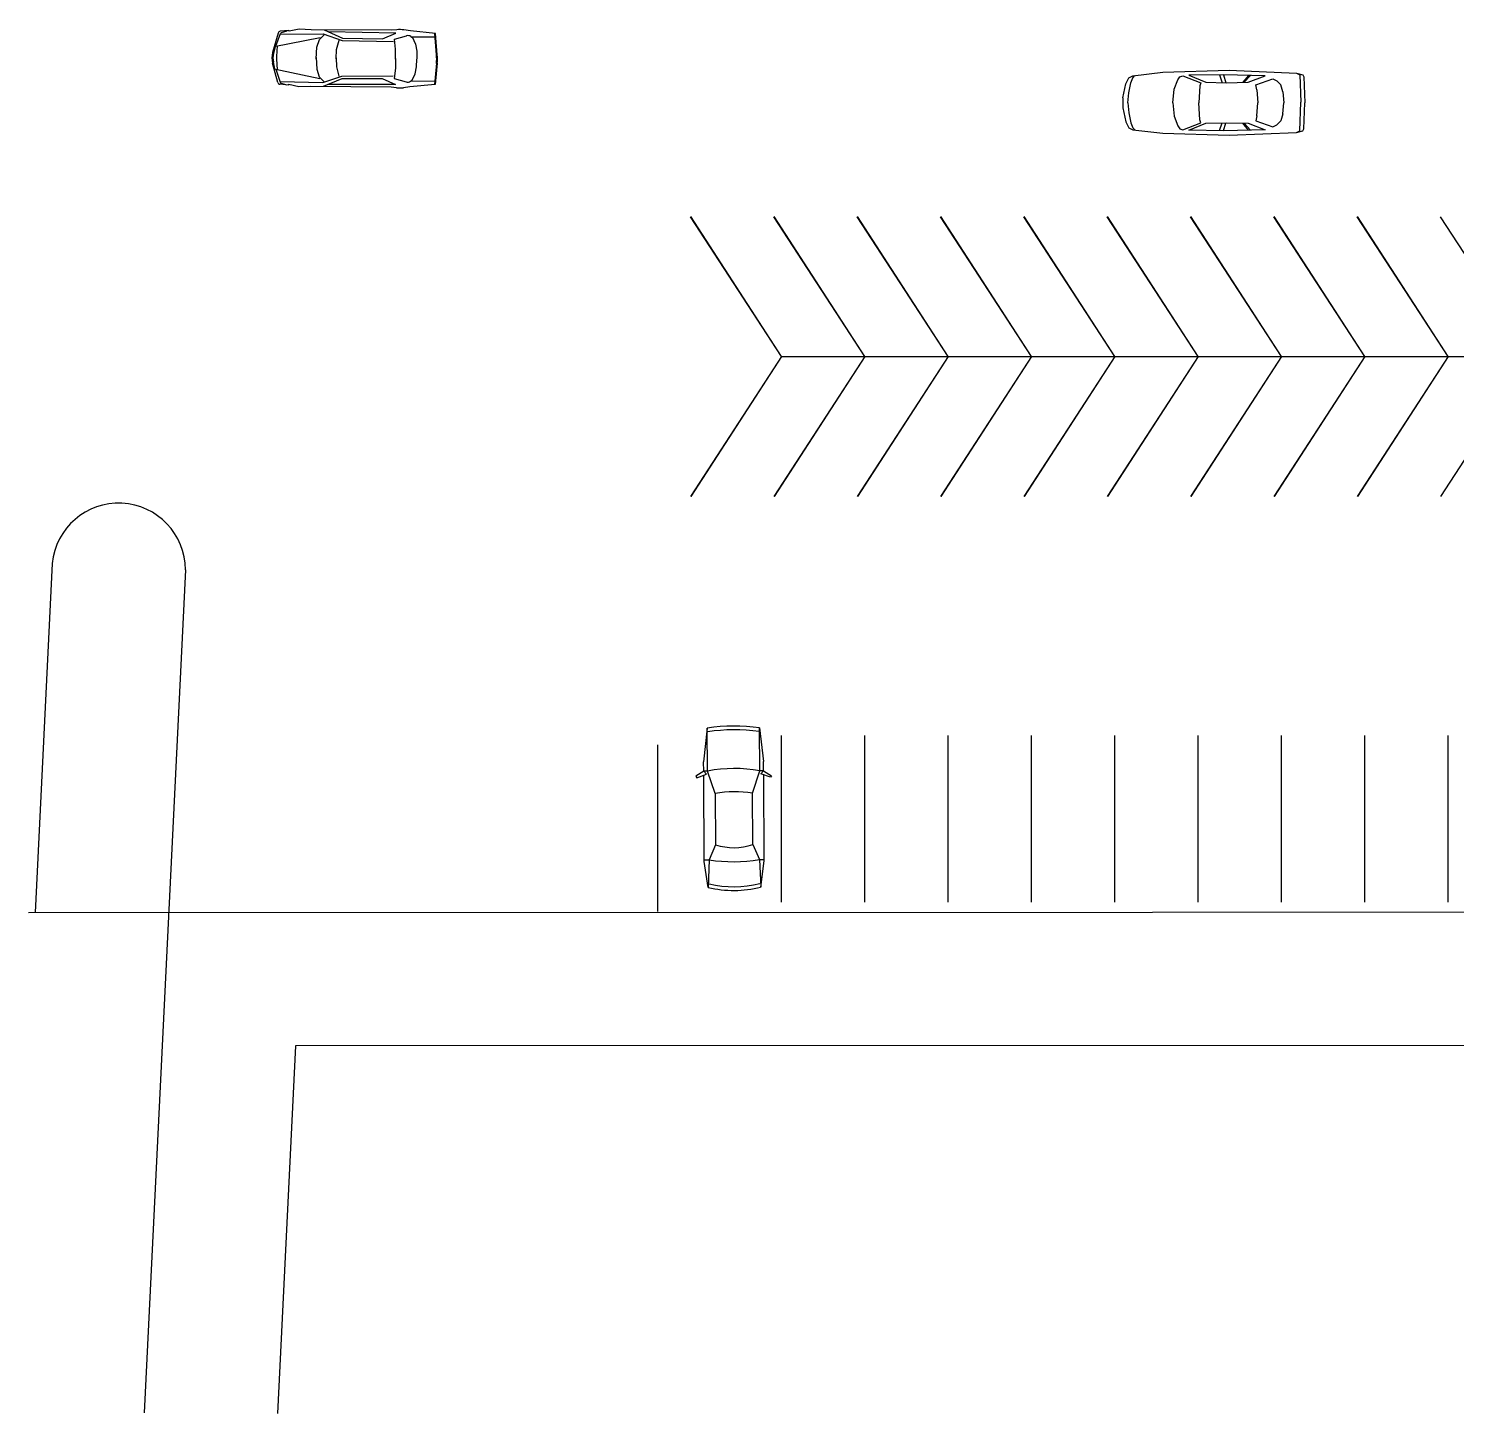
# Model space of a CAD drawing. Header units: millimetres. Extents: x -17017 to 2697, y 1903 to 18260.
# Drawn here: x -16970.699 to -16966.415, y 18233.851 to 18238.005 of the extents above; entities that cross this region are included whole.
import ezdxf

# ---------------------------------------------------------------- set-up
doc = ezdxf.new("R2010")
doc.units = ezdxf.units.MM
for name, color, linetype in [('1', 7, 'Continuous'), ('55', 7, 'Continuous'), ('DIEN HOA', 111, 'Continuous'), ('furn', 7, 'Continuous')]:
    doc.layers.add(name, color=color, linetype=linetype)

# ---------------------------------------------------------------- blocks, each defined once
blk = doc.blocks.new('02PCAR02')
at = {"color": 0, "linetype": 'ByBlock'}
for p, q in [((-173.7, 29.6), (-180, 28)), ((-173.7, 29.6), (-177, 28)), ((-106.5, 32.5), (-173.7, 29.6)), ((-40, 30.5), (-106.5, 32.5)), ((-10, 27), (-40, 30.5)), ((-181, 26), (-182, 0)), ((-180, 28), (-181, 26)), ((-177, 28), (-178, -0.5)), ((-160, 11), (-158, 18)), ((-158, 18), (-154, 22)), ((-150, 24), (-154, 22)), ((-133, 18), (-150, 24)), ((-142.5, 27), (-101, 28)), ((-125.5, 20.5), (-142.5, 27)), ((-134, 13), (-133, 18)), ((-127.8, 27.3), (-121.5, 20.5)), ((-125.8, 27.4), (-120, 20.5)), ((-103.5, 20), (-125.5, 20.5)), ((-83, 20.5), (-103.5, 20)), ((-100.9, 28), (-103, 20)), ((-101, 28), (-66, 27.5)), ((-96.7, 27.9), (-99.5, 20)), ((-66, 27.5), (-83, 20.5)), ((-60, 27), (-78, 20)), ((-78, 20), (-77, 17)), ((-77, 17), (-76, 0)), ((-57, 26), (-60, 27)), ((-55, 23), (-57, 26)), ((-51.5, 13.5), (-55, 23)), ((-10, 25), (-12.2, 27.2)), ((-6, 25), (-10, 27)), ((-8, 20), (-10, 25)), ((-6, 10), (-8, 20)), ((-3, 19), (-6, 25)), ((0, 5), (-3, 19)), ((-181, -26), (-182, 0)), ((-160, 11), (-161, 0)), ((-160, -11), (-161, 0)), ((-134, 13), (-135, 0)), ((-134, -13), (-135, 0)), ((-77, -17), (-76, 0)), ((-50, 0), (-51.5, 13.5)), ((-50, 0), (-51.5, -13.5)), ((-5, 0), (-6, 10)), ((-5, 0), (-6, -10)), ((0, -5), (0, 5)), ((-177, -28), (-178, -0.5)), ((-160, -11), (-158, -18)), ((-134, -13), (-133, -18)), ((-51.5, -13.5), (-55, -23)), ((-6, -10), (-8, -20)), ((0, -5), (-3, -19)), ((-180, -28), (-181, -26)), ((-173.7, -29.6), (-180, -28)), ((-173.7, -29.6), (-177, -28)), ((-158, -18), (-154, -22)), ((-150, -24), (-154, -22)), ((-133, -18), (-150, -24)), ((-125.5, -20.5), (-142.5, -27)), ((-142.5, -27), (-101, -28)), ((-127.8, -27.3), (-121.5, -20.5)), ((-125.8, -27.4), (-120, -20.5)), ((-103.5, -20), (-125.5, -20.5)), ((-83, -20.5), (-103.5, -20)), ((-100.9, -28), (-103, -20)), ((-101, -28), (-66, -27.5)), ((-96.7, -27.9), (-99.5, -20)), ((-66, -27.5), (-83, -20.5)), ((-78, -20), (-77, -17)), ((-60, -27), (-78, -20)), ((-57, -26), (-60, -27)), ((-55, -23), (-57, -26)), ((-10, -27), (-40, -30.5)), ((-10, -25), (-12.2, -27.2)), ((-8, -20), (-10, -25)), ((-6, -25), (-10, -27)), ((-3, -19), (-6, -25)), ((-106.5, -32.5), (-173.7, -29.6)), ((-40, -30.5), (-106.5, -32.5))]:
    blk.add_line(p, q, dxfattribs=at)
blk = doc.blocks.new('A$C634879C8')
at = {"layer": 'DIEN HOA'}
for p, q in [((367, 788), (231, 760)), ((529, 781), (367, 788)), ((1622, 784), (529, 781)), ((705, 780), (955, 671)), ((1695, 792), (1622, 784)), ((1879, 777), (1792, 790)), ((2223, 743), (1879, 777)), ((81, 733), (9, 468)), ((30, 549), (655, 675)), ((53, 553), (114, 728)), ((227, 769), (110, 757)), ((113, 717), (694, 726)), ((129, 743), (203, 763)), ((230, 757), (227, 769)), ((611, 546), (644, 650)), ((644, 650), (712, 720)), ((694, 726), (954, 641)), ((1683, 745), (765, 753)), ((877, 514), (911, 642)), ((954, 641), (1652, 631)), ((955, 671), (1499, 665)), ((1499, 665), (1683, 745)), ((1664, 665), (1828, 710)), ((1680, 525), (1664, 665)), ((1829, 710), (1829, 710)), ((1885, 702), (1907, 687)), ((1903, 695), (2215, 697)), ((1903, 695), (1951, 598)), ((1951, 598), (1968, 502)), ((2237, 455), (2213, 743)), ((2248, 455), (2223, 743)), ((41, 551), (20, 453)), ((64, 413), (73, 558)), ((603, 389), (611, 546)), ((603, 404), (611, 248)), ((872, 391), (877, 514)), ((872, 403), (877, 279)), ((1681, 392), (1680, 525)), ((1681, 401), (1680, 268)), ((1968, 502), (1972, 400)), ((1968, 291), (1972, 393)), ((81, 61), (9, 325)), ((41, 242), (20, 340)), ((30, 244), (655, 118)), ((53, 241), (114, 65)), ((64, 380), (73, 236)), ((611, 248), (644, 144)), ((877, 279), (911, 152)), ((1680, 268), (1664, 129)), ((1903, 98), (1951, 196)), ((1951, 196), (1968, 291)), ((2237, 339), (2213, 51)), ((2248, 339), (2223, 50)), ((227, 24), (110, 36)), ((113, 76), (694, 67)), ((129, 51), (203, 30)), ((230, 37), (227, 24)), ((367, 5), (231, 34)), ((529, 12), (367, 5)), ((1622, 9), (529, 12)), ((644, 144), (712, 74)), ((694, 67), (954, 152)), ((705, 14), (955, 123)), ((1683, 48), (765, 40)), ((954, 152), (1652, 162)), ((955, 123), (1499, 128)), ((1499, 128), (1683, 48)), ((1695, 2), (1622, 9)), ((1664, 129), (1829, 83)), ((1879, 16), (1792, 4)), ((2223, 50), (1879, 16)), ((1885, 92), (1907, 107)), ((1903, 98), (2215, 97))]:
    blk.add_line(p, q, dxfattribs=at)
for centre, radius, start, end in [((1735, 388), 405, 81.9284, 95.6257), ((114, 724), 33.8, 95.8102, 164.6615), ((136, 721), 22.5, 105.4862, 160.7894), ((1847, 645), 67.5, 56.264, 106.8198), ((269, 397), 270, 164.6615, 195.3385), ((284, 397), 270, 167.9052, 192.0948), ((333, 397), 270, 176.4735, 183.5265), ((1565, 397), 675, 355.0592, 4.9408), ((1575, 397), 675, 355.0592, 4.9408), ((114, 70), 33.8, 195.3385, 264.1898), ((136, 73), 22.5, 199.2106, 254.5138), ((1735, 405), 405, 264.3743, 278.0716), ((1847, 148), 67.5, 254.4694, 303.7359)]:
    blk.add_arc(centre, radius, start, end, dxfattribs=at)
blk = doc.blocks.new('A$C08F46832')
at = {"layer": 'DIEN HOA'}
for p, q in [((610, 924), (679, 1032)), ((700, 1018), (651, 885)), ((679, 1032), (700, 1018)), ((26, 873), (483, 924)), ((610, 871), (26, 873)), ((610, 924), (483, 924)), ((651, 885), (610, 924)), ((610, 924), (610, 871)), ((915, 771), (610, 871)), ((1837, 924), (665, 924)), ((1613, 771), (1817, 858)), ((1817, 858), (1817, 924)), ((1817, 858), (2193, 873)), ((2193, 873), (1837, 924)), ((1613, 771), (915, 771)), ((915, 261), (610, 162)), ((915, 261), (1613, 261)), ((1613, 261), (1817, 174)), ((610, 162), (26, 159)), ((26, 159), (483, 109)), ((610, 109), (483, 109)), ((610, 162), (610, 109)), ((651, 147), (610, 109)), ((610, 109), (679, 0)), ((700, 14), (651, 147)), ((1837, 109), (665, 109)), ((679, 0), (700, 14)), ((1817, 174), (2193, 159)), ((1817, 109), (1817, 174)), ((2193, 159), (1837, 109))]:
    blk.add_line(p, q, dxfattribs=at)
for centre, radius, start, end in [((2475, 516), 2475, 171.7153, 188.2847), ((2475, 516), 2424, 171.7153, 188.2847), ((2514, 516), 1937, 169.4503, 190.5497), ((-213, 516), 2058, 350.4375, 9.5625), ((709, 516), 1475, 346.485, 13.515), ((709, 516), 1526, 346.485, 13.515), ((2430, 516), 1537, 170.4468, 189.5532), ((850, 516), 804, 341.5183, 18.4817)]:
    blk.add_arc(centre, radius, start, end, dxfattribs=at)

msp = doc.modelspace()

# ---------------------------------------------------------------- linework, layer by layer
for p, q in [((-16968.4407, 18237.0211), (-16968.7129, 18237.4405)), ((-16968.4407, 18237.0211), (-16968.7124, 18237.4408)), ((-16968.1907, 18237.0211), (-16968.4629, 18237.4405)), ((-16968.1907, 18237.0211), (-16968.4624, 18237.4408)), ((-16967.9407, 18237.0211), (-16968.2129, 18237.4405)), ((-16967.9407, 18237.0211), (-16968.2124, 18237.4408)), ((-16967.6907, 18237.0211), (-16967.9629, 18237.4405)), ((-16967.6907, 18237.0211), (-16967.9624, 18237.4408)), ((-16967.4407, 18237.0211), (-16967.7129, 18237.4405)), ((-16967.4407, 18237.0211), (-16967.7124, 18237.4408)), ((-16967.1907, 18237.0211), (-16967.4629, 18237.4405)), ((-16967.1907, 18237.0211), (-16967.4624, 18237.4408)), ((-16966.9407, 18237.0211), (-16967.2129, 18237.4405)), ((-16966.9407, 18237.0211), (-16967.2124, 18237.4408)), ((-16966.6907, 18237.0211), (-16966.9629, 18237.4405)), ((-16966.6907, 18237.0211), (-16966.9624, 18237.4408)), ((-16966.4407, 18237.0211), (-16966.7129, 18237.4405)), ((-16966.4407, 18237.0211), (-16966.7124, 18237.4408)), ((-16966.1907, 18237.0211), (-16966.4629, 18237.4405)), ((-16968.4407, 18237.0211), (-16968.7129, 18236.6016)), ((-16968.4407, 18237.0211), (-16968.7124, 18236.6013)), ((-16968.1907, 18237.0211), (-16968.4629, 18236.6016)), ((-16968.1907, 18237.0211), (-16968.4624, 18236.6013)), ((-16968.4407, 18237.0211), (-16966.1907, 18237.0211)), ((-16967.9407, 18237.0211), (-16968.2129, 18236.6016)), ((-16967.9407, 18237.0211), (-16968.2124, 18236.6013)), ((-16967.6907, 18237.0211), (-16967.9629, 18236.6016)), ((-16967.6907, 18237.0211), (-16967.9624, 18236.6013)), ((-16967.4407, 18237.0211), (-16967.7129, 18236.6016)), ((-16967.4407, 18237.0211), (-16967.7124, 18236.6013)), ((-16967.1907, 18237.0211), (-16967.4629, 18236.6016)), ((-16967.1907, 18237.0211), (-16967.4624, 18236.6013)), ((-16966.9407, 18237.0211), (-16967.2129, 18236.6016)), ((-16966.9407, 18237.0211), (-16967.2124, 18236.6013)), ((-16966.6907, 18237.0211), (-16966.9629, 18236.6016)), ((-16966.6907, 18237.0211), (-16966.9624, 18236.6013)), ((-16966.4407, 18237.0211), (-16966.7129, 18236.6016)), ((-16966.4407, 18237.0211), (-16966.7124, 18236.6013)), ((-16966.1907, 18237.0211), (-16966.4629, 18236.6016)), ((-16968.8117, 18235.356), (-16968.8117, 18235.856)), ((-16968.4407, 18235.3847), (-16968.4407, 18235.8847)), ((-16968.1907, 18235.3847), (-16968.1907, 18235.8847)), ((-16967.9407, 18235.3847), (-16967.9407, 18235.8847)), ((-16967.6907, 18235.3847), (-16967.6907, 18235.8847)), ((-16967.4407, 18235.3847), (-16967.4407, 18235.8847)), ((-16967.1907, 18235.3847), (-16967.1907, 18235.8847)), ((-16966.9407, 18235.3847), (-16966.9407, 18235.8847)), ((-16966.6907, 18235.3847), (-16966.6907, 18235.8847)), ((-16966.4407, 18235.3847), (-16966.4407, 18235.8847))]:
    msp.add_line(p, q)
msp.add_arc((-16970.429, 18236.3812), 0.2002, 0, 174.4016)
at = {"layer": '1', "color": 7, "linetype": 'Continuous'}
for points in [[(-16970.6283, 18236.4007), (-16970.6795, 18235.3534)], [(-16970.2288, 18236.3812), (-16970.3524, 18233.8524)], [(-16970.6992, 18235.3534), (-16960.5836, 18235.3565)], [(-16969.8981, 18234.9537), (-16969.952, 18233.8506)]]:
    msp.add_lwpolyline(points, dxfattribs=at)
at = {"layer": '55', "linetype": 'ByBlock'}
msp.add_line((-16960.5836, 18234.9567), (-16969.8981, 18234.9537), dxfattribs=at)

# ---------------------------------------------------------------- block references
at = {"layer": 'DIEN HOA'}
for name, p, xscale, yscale, zscale, rotation in [('A$C634879C8', (-16969.9697, 18237.83), 0.0002206164166253827, 0.0002206164166253827, 0.0002206164166253827, 359.5323025581638), ('A$C08F46832', (-16968.6986, 18235.9119), 0.0002206164166253826, 0.0002206164166253826, 0.0002206164166253826, 270.3768871746075)]:
    msp.add_blockref(name, p, dxfattribs=dict(at, xscale=xscale, yscale=yscale, zscale=zscale, rotation=rotation))
at = {"layer": 'furn', "linetype": 'Continuous', "xscale": 0.003, "yscale": 0.003, "zscale": 0.003, "rotation": 180}
msp.add_blockref('02PCAR02', (-16967.4167, 18237.7825), dxfattribs=at)

doc.saveas('drawing.dxf')
